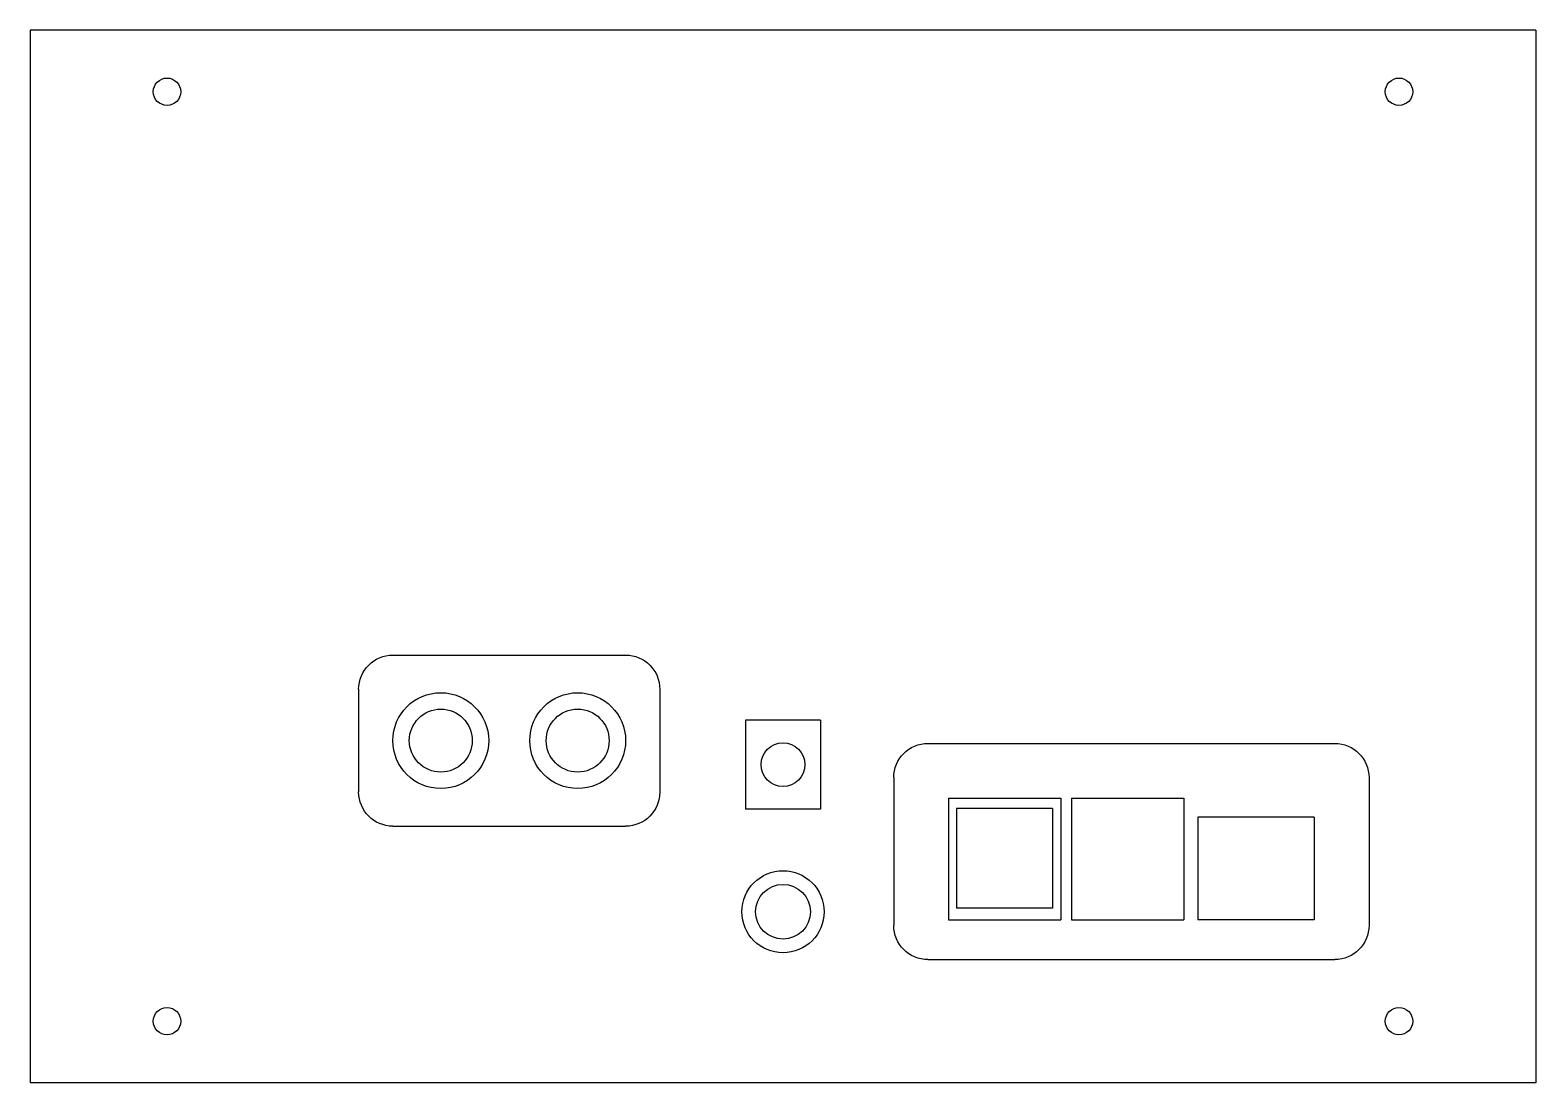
# Model space of a CAD drawing. Extents: x 91 to 311, y 103 to 257.
import ezdxf

# ---------------------------------------------------------------- set-up
doc = ezdxf.new("R2010")
doc.units = 0
doc.header["$LTSCALE"] = 12.7
doc.layers.add('VISIBLE', color=7, linetype='CONTINUOUS')

msp = doc.modelspace()

# ---------------------------------------------------------------- linework, layer by layer
at = {"layer": 'VISIBLE'}
for p, q in [((91.29, 257.25), (91.29, 103.44)), ((311.29, 257.25), (91.29, 257.25)), ((311.29, 257.25), (311.29, 103.44)), ((144.29, 165.94), (178.29, 165.94)), ((139.29, 160.94), (139.29, 145.94)), ((183.29, 160.94), (183.29, 145.94)), ((206.79, 156.44), (195.79, 156.44)), ((195.79, 156.44), (195.79, 143.44)), ((206.79, 156.44), (206.79, 143.44)), ((222.46, 153.04), (281.91, 153.04)), ((217.46, 148.04), (217.46, 126.44)), ((286.91, 148.04), (286.91, 126.44)), ((206.79, 143.44), (195.79, 143.44)), ((225.46, 145.04), (241.86, 145.04)), ((225.46, 145.04), (225.46, 127.24)), ((226.66, 143.54), (226.66, 128.94)), ((240.66, 143.54), (226.66, 143.54)), ((240.66, 143.54), (240.66, 128.94)), ((241.86, 145.04), (241.86, 127.24)), ((243.46, 145.04), (259.86, 145.04)), ((243.46, 145.04), (243.46, 127.24)), ((259.86, 145.04), (259.86, 127.24)), ((144.29, 140.94), (178.29, 140.94)), ((278.91, 142.24), (261.91, 142.24)), ((261.91, 142.24), (261.91, 127.24)), ((278.91, 142.24), (278.91, 127.24)), ((240.66, 128.94), (226.66, 128.94)), ((225.46, 127.24), (241.86, 127.24)), ((243.46, 127.24), (259.86, 127.24)), ((278.91, 127.24), (261.91, 127.24)), ((222.46, 121.44), (281.91, 121.44)), ((311.29, 103.44), (91.29, 103.44))]:
    msp.add_line(p, q, dxfattribs=at)
for centre, radius in [((111.29, 248.25), 2), ((291.29, 248.25), 2), ((151.29, 153.44), 7), ((171.29, 153.44), 7), ((151.29, 153.44), 4.6), ((171.29, 153.44), 4.6), ((201.29, 149.94), 3.2), ((201.29, 128.44), 6), ((201.29, 128.44), 4), ((111.29, 112.44), 2), ((291.29, 112.44), 2)]:
    msp.add_circle(centre, radius, dxfattribs=at)
at = {"layer": 'VISIBLE', "extrusion": (6.12323e-17, 6.12323e-17, -1)}
for centre, start, end in [((-144.29, 160.94), 0, 90), ((-178.29, 160.94), 90, 180), ((-222.46, 148.04), 0, 90), ((-281.91, 148.04), 90, 180), ((-144.29, 145.94), 270, 0), ((-178.29, 145.94), 180, 270), ((-222.46, 126.44), 270, 0), ((-281.91, 126.44), 180, 270)]:
    msp.add_arc(centre, 5, start, end, dxfattribs=at)

doc.saveas('drawing.dxf')
